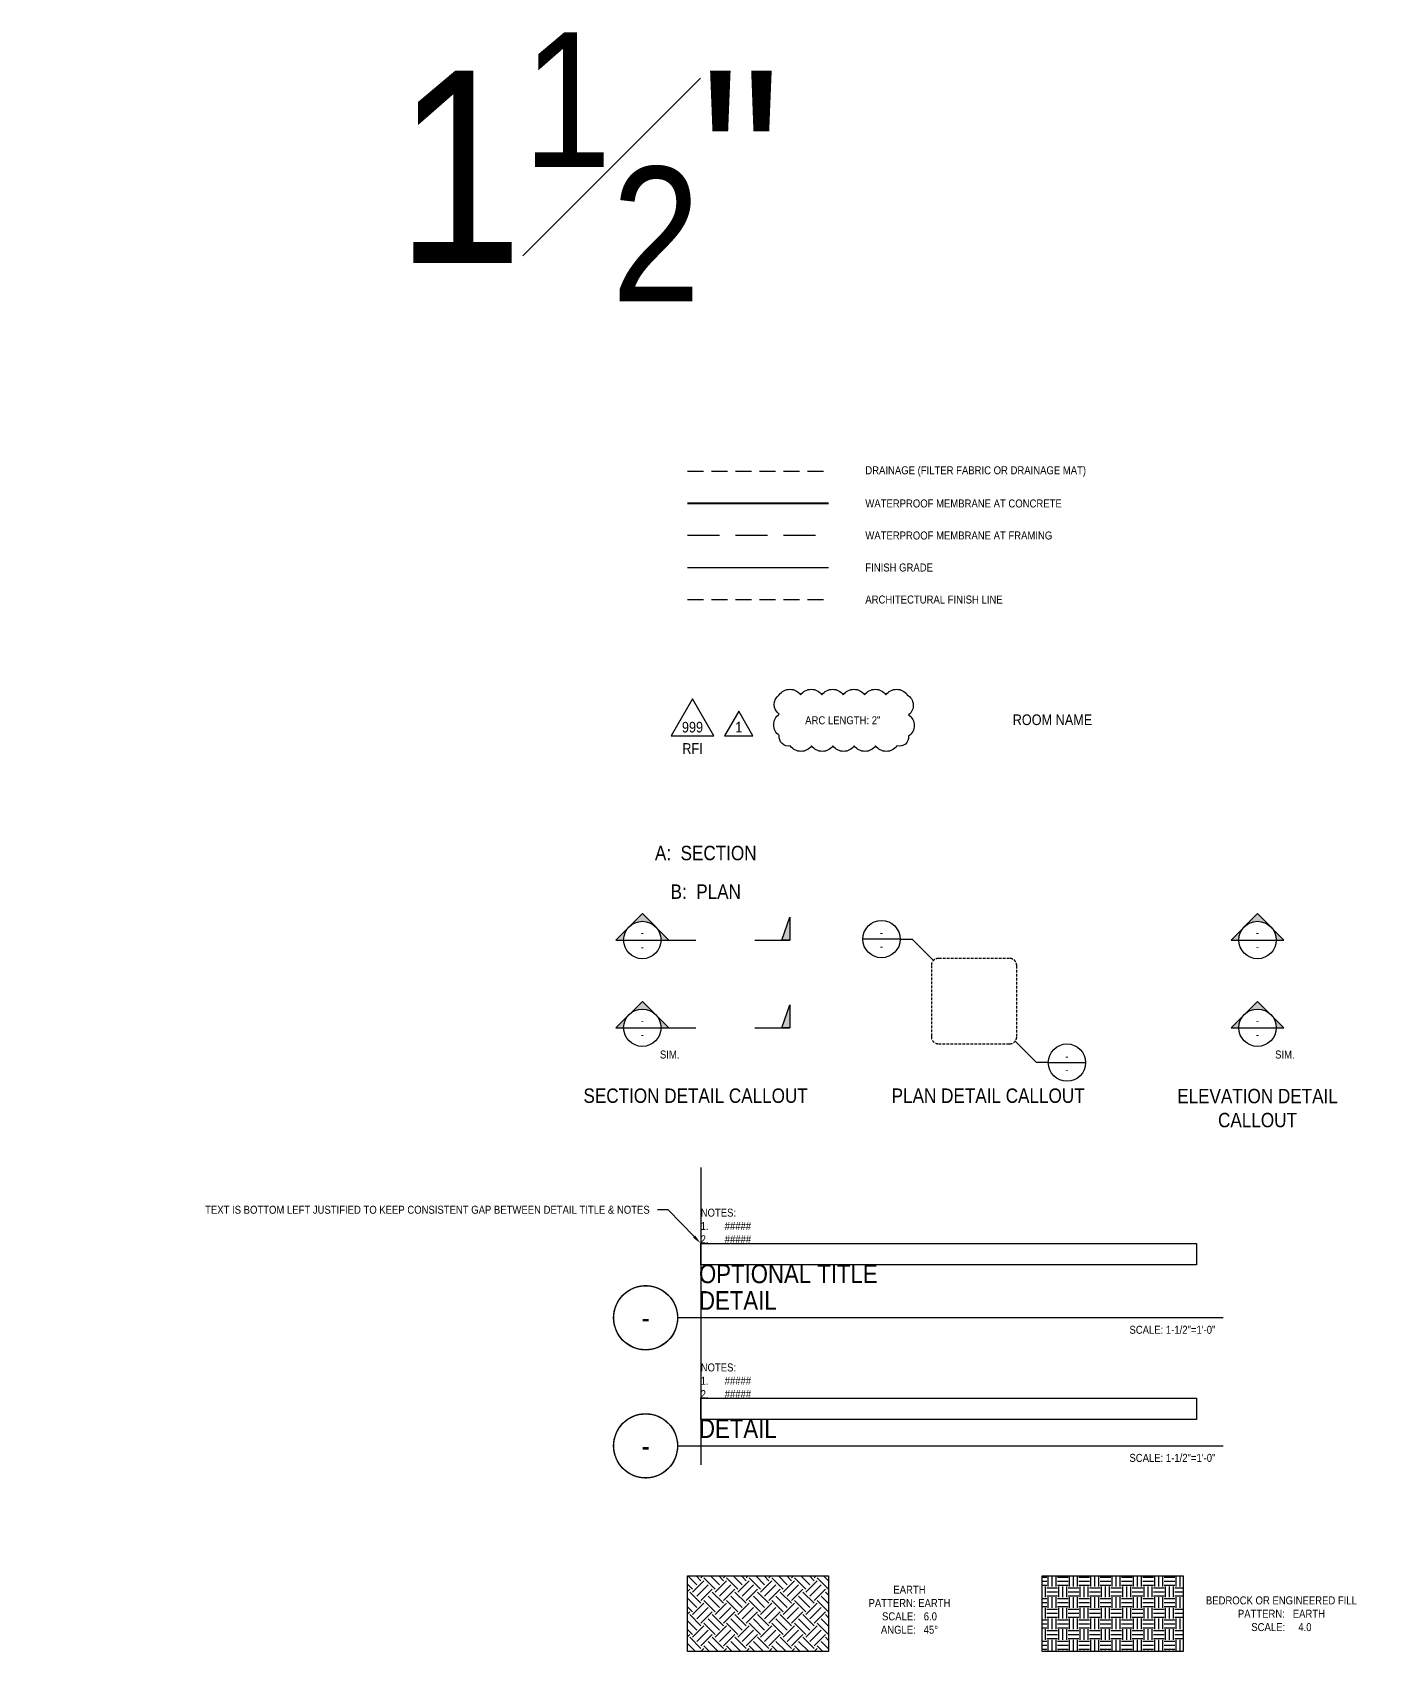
# Model space of a CAD drawing. Header units: inches. Extents: x -2661 to 42767, y -1222 to 9099.
# Drawn here: x 26964.5 to 27090.5, y 1596.7 to 1748.4 of the extents above; entities that cross this region are included whole.
import ezdxf
from ezdxf import colors
from ezdxf.entities.mleader import LeaderData, LeaderLine
from ezdxf.enums import TextEntityAlignment as Align
from ezdxf.math import Vec2, Vec3

# ---------------------------------------------------------------- set-up
doc = ezdxf.new("R2010")
doc.units = ezdxf.units.IN
doc.header["$LTSCALE"] = 12
doc.header["$MEASUREMENT"] = 0
for name, pattern in [('HIDDEN', [0.375, 0.25, -0.125]), ('HIDDEN2', [0.1875, 0.125, -0.0625]), ('PHANTOM2', [1.25, 0.625, -0.125, 0.125, -0.125, 0.125, -0.125])]:
    doc.linetypes.add(name, pattern=pattern)
doc.layers.get('0').update_dxf_attribs({"linetype": 'CONTINUOUS'})
doc.layers.add('DESIGNER COMMENTS', color=221, linetype='CONTINUOUS', plot=False)
doc.layers.add('S-ANNO-GRID-NONPLOT', color=251, linetype='CONTINUOUS', plot=False)
doc.layers.add('S-ANNO-NONPLOT', color=253, linetype='CONTINUOUS', plot=False, transparency=0.5)
for name, color, linetype in [('S-ANNO-NOTE', 4, 'CONTINUOUS'), ('S-ANNO-NOTE-EXIST', 251, 'CONTINUOUS'), ('S-ANNO-SYMB', 4, 'CONTINUOUS'), ('S-ARCH-FINISHES', 1, 'HIDDEN2'), ('S-DETL-SYMB', 4, 'CONTINUOUS'), ('S-GRADE', 3, 'CONTINUOUS'), ('S-MEMBRANE', 6, 'HIDDEN'), ('S-REV-1', 2, 'CONTINUOUS'), ('S-REV-DELTA', 2, 'CONTINUOUS'), ('S-ROOM-NAME', 251, 'CONTINUOUS')]:
    doc.layers.add(name, color=color, linetype=linetype)
doc.layers.add('S-HATCH-SOIL', color=7, linetype='CONTINUOUS', true_color=0x8f8f8f, transparency=0.8)
doc.styles.add('Arial', font='arial.ttf', dxfattribs={"width": 0.85})

# ---------------------------------------------------------------- blocks, each defined once
blk = doc.blocks.new('_Integral')
at = {"color": 0, "linetype": 'ByBlock', "lineweight": -2}
for centre, start, end in [((0.44, -0.09), 102, 168), ((-0.44, 0.09), 282, 348)]:
    blk.add_arc(centre, 0.454, start, end, dxfattribs=at)
blk = doc.blocks.new('_DotBlank')
at = {"color": 0, "lineweight": -2}
blk.add_line((-0.5, 0), (-1, 0), dxfattribs=at)
blk.add_circle((0, 0), 0.5, dxfattribs=at)
blk = doc.blocks.new('_ClosedBlank')
at = {"color": 0, "linetype": 'ByBlock', "lineweight": -2}
for p, q in [((-1, 0.17), (0, 0)), ((-1, 0.17), (-1, -0.17)), ((0, 0), (-1, -0.17))]:
    blk.add_line(p, q, dxfattribs=at)
blk = doc.blocks.new('ARROW-LOOP')
at = {"color": 0}
blk.add_lwpolyline([(-1.81, 0), (0.54, 0, 1.317177), (-0.46, -0.28)], format="xyb", dxfattribs=at)
blk = doc.blocks.new('REV DELTA')
blk.add_lwpolyline([(2, 0), (0, 3.46), (-2, 0)], close=True)
at = {"style": 'Arial', "width": 0.85}
blk.add_attdef('1', text='', height=1.5, dxfattribs=at).set_placement((0, 1.23), align=Align.MIDDLE)
blk = doc.blocks.new('*U690')
at = {"const_width": 0.125}
for points in [[(-3, 0, -1), (3, 0, 3.732051)], [(-3, 0, 1), (3, 0, -3.732051)]]:
    blk.add_lwpolyline(points, format="xyb", dxfattribs=at)
blk.add_lwpolyline([(3, 0), (54.14, 0)], dxfattribs=at)
blk.add_circle((0, 0), 3)
at = {"style": 'Arial', "width": 0.85}
for tag, p in [('DWG_TITLE_1', (5, 4.12)), ('DWG_TITLE_2', (5, 1.62))]:
    blk.add_attdef(tag, text='', height=1.75, dxfattribs=at).set_placement(p, align=Align.MIDDLE_LEFT)
blk.add_attdef('#', text='', height=2, dxfattribs=at).set_placement((0, 0), align=Align.MIDDLE_CENTER)
blk.add_attdef('SCALE', text='', height=0.75, dxfattribs=at).set_placement((53.39, -0.75), align=Align.TOP_RIGHT)
blk = doc.blocks.new('RevDelta_CA')
blk.add_lwpolyline([(12, 0), (0, 20.79), (-12, 0)], close=True)
at = {"style": 'Arial', "width": 0.85}
for tag, p in [('NUMBER', (0, 4.92)), ('TYPE', (0, -7.08))]:
    blk.add_attdef(tag, text='', height=6, dxfattribs=at).set_placement(p, align=Align.MIDDLE_CENTER)
blk = doc.blocks.new('*U545')
at = {"layer": 'S-ANNO-SYMB', "color": 4, "linetype": 'ByBlock'}
blk.add_lwpolyline([(-24, 20), (-24, -20, 0.414214), (-20, -24), (20, -24, 0.414214), (24, -20), (24, 20, 0.414214), (20, 24), (-20, 24, 0.414214)], format="xyb", close=True, dxfattribs=at)
blk = doc.blocks.new('*U642')
at = {"layer": 'S-ANNO-SYMB', "color": 4}
blk.add_lwpolyline([(-18.72, 12), (-39.7, 12)], dxfattribs=at)
at = {"layer": 'S-ANNO-SYMB', "color": 2}
blk.add_lwpolyline([(-18.72, 12), (-12, 12), (0, 0)], dxfattribs=at)
at = {"layer": 'S-ANNO-SYMB', "color": 4}
blk.add_circle((-29.21, 12), 10.49, dxfattribs=at)
at = {"layer": 'S-ANNO-NOTE', "style": 'Arial', "width": 0.85}
blk.add_attdef('DETAILNO.', text='', height=4.5, dxfattribs=at).set_placement((-29.21, 12), align=Align.BOTTOM_CENTER)
blk.add_attdef('SHEETNO.', text='', height=4.5, dxfattribs=at).set_placement((-29.21, 8), align=Align.MIDDLE_CENTER)
blk = doc.blocks.new('*U643')
at = {"layer": 'S-ANNO-SYMB', "color": 2}
blk.add_lwpolyline([(18.72, -12), (12, -12), (0, 0)], dxfattribs=at)
at = {"layer": 'S-ANNO-SYMB', "color": 4}
blk.add_lwpolyline([(18.72, -12), (39.7, -12)], dxfattribs=at)
blk.add_circle((29.21, -12), 10.49, dxfattribs=at)
at = {"layer": 'S-ANNO-NOTE', "style": 'Arial', "width": 0.85}
blk.add_attdef('DETAILNO.', text='', height=4.5, dxfattribs=at).set_placement((29.22, -12), align=Align.BOTTOM_CENTER)
blk.add_attdef('SHEETNO.', text='', height=4.5, dxfattribs=at).set_placement((29.01, -16), align=Align.MIDDLE_CENTER)
blk = doc.blocks.new('*U1428')
h = blk.add_hatch(color=256)
edge = h.paths.add_edge_path()
edge.add_line((0.219, 0), (0.309, 0))
edge.add_line((0.309, 0), (0, 0.309))
edge.add_line((0, 0.309), (-0.309, 0))
edge.add_line((-0.309, 0), (-0.219, 0))
edge.add_arc((0, 0), 0.219, 0, 180, ccw=False)
blk.add_line((-0.219, 0), (0.219, 0))
at = {"color": 0, "linetype": 'PHANTOM2'}
for p, q in [((0.312, 0), (0.625, 0)), ((1.316, 0), (1.729, 0))]:
    blk.add_line(p, q, dxfattribs=at)
blk.add_lwpolyline([(0.219, 0), (0.309, 0), (0, 0.309), (-0.309, 0), (-0.219, 0, -1)], format="xyb", close=True)
blk.add_lwpolyline([(1.633, 0), (1.729, 0.267), (1.729, 0)], close=True)
blk.add_circle((0, 0), 0.219)
blk.add_solid([(1.729, 0.267), (1.633, 0), (1.729, 0)])
at = {"style": 'Arial', "width": 0.85, "flags": 8}
blk.add_attdef('VIEWNUMBER', text='', height=0.0938, dxfattribs=at).set_placement((0, 0.011), align=Align.BOTTOM_CENTER)
blk.add_attdef('SHEETNUMBER', text='', height=0.0938, dxfattribs=at).set_placement((0, -0.032), align=Align.TOP_CENTER)
blk.add_attdef('SIM/TYP', (0.206, -0.36), '', height=0.0938, dxfattribs=at)
blk = doc.blocks.new('*U1430')
h = blk.add_hatch(color=256)
edge = h.paths.add_edge_path()
edge.add_line((0.219, 0), (0.309, 0))
edge.add_line((0.309, 0), (0, 0.309))
edge.add_line((0, 0.309), (-0.309, 0))
edge.add_line((-0.309, 0), (-0.219, 0))
edge.add_arc((0, 0), 0.219, 0, 180, ccw=False)
blk.add_line((-0.219, 0), (0.219, 0))
at = {"color": 0, "linetype": 'PHANTOM2'}
for p, q in [((0.312, 0), (0.625, 0)), ((1.316, 0), (1.729, 0))]:
    blk.add_line(p, q, dxfattribs=at)
blk.add_lwpolyline([(0.219, 0), (0.309, 0), (0, 0.309), (-0.309, 0), (-0.219, 0, -1)], format="xyb", close=True)
blk.add_lwpolyline([(1.633, 0), (1.729, 0.267), (1.729, 0)], close=True)
blk.add_circle((0, 0), 0.219)
blk.add_solid([(1.729, 0.267), (1.633, 0), (1.729, 0)])
at = {"style": 'Arial', "width": 0.85, "flags": 8}
blk.add_attdef('VIEWNUMBER', text='', height=0.0938, dxfattribs=at).set_placement((0, 0.011), align=Align.BOTTOM_CENTER)
blk.add_attdef('SHEETNUMBER', text='', height=0.0938, dxfattribs=at).set_placement((0, -0.032), align=Align.TOP_CENTER)
blk.add_attdef('SIM/TYP', (0.206, -0.36), '', height=0.0938, dxfattribs=at)
blk = doc.blocks.new('*U1252')
h = blk.add_hatch(color=256)
edge = h.paths.add_edge_path()
edge.add_line((0.219, 0), (0.309, 0))
edge.add_line((0.309, 0), (0, 0.309))
edge.add_line((0, 0.309), (-0.309, 0))
edge.add_line((-0.309, 0), (-0.219, 0))
edge.add_arc((0, 0), 0.219, 0, 180, ccw=False)
blk.add_line((-0.219, 0), (0.219, 0))
blk.add_lwpolyline([(0.219, 0), (0.309, 0), (0, 0.309), (-0.309, 0), (-0.219, 0, -1)], format="xyb", close=True)
blk.add_circle((0, 0), 0.219)
at = {"style": 'Arial', "width": 0.85, "flags": 8}
blk.add_attdef('VIEWNUMBER', text='', height=0.0938, dxfattribs=at).set_placement((0, 0.011), align=Align.BOTTOM_CENTER)
blk.add_attdef('SHEETNUMBER', text='', height=0.0938, dxfattribs=at).set_placement((0, -0.032), align=Align.TOP_CENTER)

msp = doc.modelspace()

# ---------------------------------------------------------------- hatches: boundary and pattern name
at = {"layer": 'S-HATCH-SOIL'}
h = msp.add_hatch(dxfattribs=at)
h.set_pattern_fill('EARTH', color=256, scale=6, angle=45, style=0)
h.set_pattern_definition([(45, (24627.971, 559.8757), (1e-16, 2.12132034), [1.5, -1.5]), (45, (24627.5732, 560.2735), (1e-16, 2.12132034), [1.5, -1.5]), (45, (24627.1755, 560.6712), (1e-16, 2.12132034), [1.5, -1.5]), (135, (24627.1755, 560.9364), (-2.12132034, 5e-16), [1.5, -1.5]), (135, (24627.5732, 561.3341), (-2.12132034, 5e-16), [1.5, -1.5]), (135, (24627.971, 561.7319), (-2.12132034, 5e-16), [1.5, -1.5])])
h.paths.add_polyline_path([(27025.91738, 1603.74374), (27039.14332, 1603.74374), (27039.14332, 1596.65599), (27025.91738, 1596.65599)])
h = msp.add_hatch(dxfattribs=at)
h.set_pattern_fill('EARTH', color=256, scale=4, style=0)
h.set_pattern_definition([(0, (24643.5819, 559.8757), (1, 1), [1, -1]), (0, (24643.5819, 560.2507), (1, 1), [1, -1]), (0, (24643.5819, 560.6257), (1, 1), [1, -1]), (90, (24643.7069, 560.7507), (-1, 1), [1, -1]), (90, (24644.0819, 560.7507), (-1, 1), [1, -1]), (90, (24644.4569, 560.7507), (-1, 1), [1, -1])])
h.paths.add_polyline_path([(27059.14332, 1603.74374), (27072.36926, 1603.74374), (27072.36926, 1596.65599), (27059.14332, 1596.65599)])

# ---------------------------------------------------------------- linework, layer by layer
at = {"layer": 'DESIGNER COMMENTS'}
for p, q in [((27027.15606, 1642.01418), (27027.15606, 1626.16743)), ((27027.15606, 1630.01418), (27027.15606, 1614.16743))]:
    msp.add_line(p, q, dxfattribs=at)
for points in [[(27027.15606, 1634.90644), (27073.62879, 1634.90644), (27073.62879, 1632.90644), (27027.15606, 1632.90644)], [(27027.15606, 1620.40644), (27073.62879, 1620.40644), (27073.62879, 1618.40644), (27027.15606, 1618.40644)]]:
    msp.add_lwpolyline(points, close=True, dxfattribs=at)
at = {"layer": 'S-ANNO-NONPLOT', "linetype": 'ByBlock'}
for points in [[(27025.91738, 1603.74374), (27039.14332, 1603.74374), (27039.14332, 1596.65599), (27025.91738, 1596.65599)], [(27059.14332, 1603.74374), (27072.36926, 1603.74374), (27072.36926, 1596.65599), (27059.14332, 1596.65599)]]:
    msp.add_lwpolyline(points, close=True, dxfattribs=at)
at = {"layer": 'S-ARCH-FINISHES'}
msp.add_line((27025.91738, 1695.24215), (27039.14332, 1695.24215), dxfattribs=at)
at = {"layer": 'S-GRADE'}
msp.add_line((27025.91738, 1698.24215), (27039.14332, 1698.24215), dxfattribs=at)
at = {"layer": 'S-MEMBRANE', "color": 2, "linetype": 'HIDDEN2'}
msp.add_line((27025.91738, 1707.24215), (27039.14332, 1707.24215), dxfattribs=at)
at = {"layer": 'S-MEMBRANE'}
msp.add_line((27025.91738, 1701.24215), (27039.14332, 1701.24215), dxfattribs=at)
at = {"layer": 'S-MEMBRANE', "color": 4, "linetype": 'HIDDEN2', "const_width": 0.16667}
msp.add_lwpolyline([(27025.91738, 1704.24215), (27039.14332, 1704.24215)], dxfattribs=at)
at = {"layer": 'S-REV-1'}
msp.add_lwpolyline([(27034.51921, 1686.29722, -0.52056705), (27036.51921, 1686.29722, -0.52056705), (27038.51921, 1686.29722, -0.52056705), (27040.51921, 1686.29722, -0.52056705), (27042.51921, 1686.29722, -0.52056705), (27044.51921, 1686.29722, -0.52056705), (27046.51921, 1686.29722, -0.52056705), (27046.64487, 1684.42287, -0.52056705), (27046.64487, 1682.42287, -0.52056705), (27045.55129, 1681.51645, -0.52056705), (27043.55129, 1681.51645, -0.52056705), (27041.55129, 1681.51645, -0.52056705), (27039.55129, 1681.51645, -0.52056705), (27037.55129, 1681.51645, -0.52056705), (27035.55129, 1681.51645, -0.52056705), (27034.51921, 1682.48437, -0.52056705), (27034.51921, 1684.48437, -0.52056705)], format="xyb", close=True, dxfattribs=at)

# ---------------------------------------------------------------- block references
at = {"layer": 'S-ANNO-NOTE'}
for p, values in [((27021.99803, 1627.93373), {'#': '-', 'DWG_TITLE_1': 'OPTIONAL TITLE', 'DWG_TITLE_2': 'DETAIL', 'SCALE': 'SCALE: 1-1/2"=1\'-0"'}), ((27021.99803, 1615.93373), {'#': '-', 'DWG_TITLE_2': 'DETAIL', 'SCALE': 'SCALE: 1-1/2"=1\'-0"'})]:
    msp.add_blockref('*U690', p, dxfattribs=at).add_auto_attribs(values)
at = {"layer": 'S-DETL-SYMB', "color": 2}
ref = msp.add_blockref('*U1430', (27021.68931, 1663.32484), dxfattribs=dict(at, xscale=8, yscale=8, zscale=8))
ref.add_attrib('VIEWNUMBER', '-', dxfattribs={"layer": '0', "height": 0.75, "style": 'Arial', "width": 0.85, "flags": 8}).set_placement((27021.68931, 1663.41156), align=Align.BOTTOM_CENTER)
ref.add_attrib('SHEETNUMBER', '-', dxfattribs={"layer": '0', "height": 0.75, "style": 'Arial', "width": 0.85, "flags": 8}).set_placement((27021.68931, 1663.06517), align=Align.TOP_CENTER)
at = {"layer": 'S-DETL-SYMB', "color": 2, "xscale": 8, "yscale": 8, "zscale": 8}
msp.add_blockref('*U1252', (27079.33287, 1663.32484), dxfattribs=at).add_auto_attribs({'VIEWNUMBER': '-', 'SHEETNUMBER': '-'})
at = {"layer": 'S-DETL-SYMB', "xscale": 0.1666666666666667, "yscale": 0.1666666666666667, "zscale": 0.1666666666666667}
msp.add_blockref('*U642', (27048.96593, 1661.41156), dxfattribs=at).add_auto_attribs({'DETAILNO.': '-', 'SHEETNO.': '-'})
at = {"layer": 'S-DETL-SYMB', "linetype": 'HIDDEN2', "xscale": 0.1666666666666667, "yscale": 0.1666666666666667, "zscale": 0.1666666666666667}
msp.add_blockref('*U545', (27052.77066, 1657.60682), dxfattribs=at)
at = {"layer": 'S-DETL-SYMB', "color": 2}
ref = msp.add_blockref('*U1428', (27021.68931, 1655.10641), dxfattribs=dict(at, xscale=8, yscale=8, zscale=8))
ref.add_attrib('VIEWNUMBER', '-', dxfattribs={"layer": '0', "height": 0.75, "style": 'Arial', "width": 0.85, "flags": 8}).set_placement((27021.68931, 1655.19313), align=Align.BOTTOM_CENTER)
ref.add_attrib('SHEETNUMBER', '-', dxfattribs={"layer": '0', "height": 0.75, "style": 'Arial', "width": 0.85, "flags": 8}).set_placement((27021.68931, 1654.84674), align=Align.TOP_CENTER)
ref.add_attrib('SIM/TYP', 'SIM.', (27023.33926, 1652.22423), dxfattribs={"layer": '0', "height": 0.75, "style": 'Arial', "width": 0.85})
ref = msp.add_blockref('*U1252', (27079.33287, 1655.10641), dxfattribs=dict(at, xscale=8, yscale=8, zscale=8))
ref.add_attrib('VIEWNUMBER', '-', dxfattribs={"layer": '0', "height": 0.75, "style": 'Arial', "width": 0.85, "flags": 8}).set_placement((27079.33287, 1655.19313), align=Align.BOTTOM_CENTER)
ref.add_attrib('SHEETNUMBER', '-', dxfattribs={"layer": '0', "height": 0.75, "style": 'Arial', "width": 0.85, "flags": 8}).set_placement((27079.33287, 1654.84674), align=Align.TOP_CENTER)
ref.add_attrib('SIM/TYP', 'SIM.', (27080.98282, 1652.22423), dxfattribs={"layer": '0', "height": 0.75, "style": 'Arial', "width": 0.85})
at = {"layer": 'S-DETL-SYMB'}
ref = msp.add_blockref('*U643', (27056.61137, 1653.84103), dxfattribs=dict(at, xscale=0.1666666666666667, yscale=0.1666666666666667, zscale=0.1666666666666667))
ref.add_attrib('DETAILNO.', '-', dxfattribs={"layer": 'S-ANNO-NOTE', "height": 0.75, "style": 'Arial', "width": 0.85}).set_placement((27061.47986, 1651.84103), align=Align.BOTTOM_CENTER)
ref.add_attrib('SHEETNO.', '-', dxfattribs={"layer": 'S-ANNO-NOTE', "height": 0.75, "style": 'Arial', "width": 0.85}).set_placement((27061.47986, 1651.17506), align=Align.MIDDLE_CENTER)
at = {"layer": 'S-REV-DELTA'}
for name, p, xscale, yscale, zscale, values in [('RevDelta_CA', (27026.38849, 1682.44944), 0.1666666666666667, 0.1666666666666667, 0.1666666666666667, {'NUMBER': '999', 'TYPE': 'RFI'}), ('REV DELTA', (27030.72192, 1682.44944), 0.6666666666666666, 0.6666666666666666, 0.6666666666666666, {'1': '1'})]:
    msp.add_blockref(name, p, dxfattribs=dict(at, xscale=xscale, yscale=yscale, zscale=zscale)).add_auto_attribs(values)

# ---------------------------------------------------------------- texts
at = {"layer": 'S-ANNO-GRID-NONPLOT', "color": 191, "insert": (26998.60476, 1748.36325), "char_height": 18, "width": 59.0975878, "attachment_point": 1, "style": 'Arial'}
msp.add_mtext('\\A1;1{\\H0.7x;\\S1#2;}"', dxfattribs=at)
at = {"layer": 'S-ANNO-NOTE', "color": 191, "style": 'Arial'}
for s, insert, char_height, width, attachment_point in [('DRAINAGE (FILTER FABRIC OR DRAINAGE MAT)', (27042.58584, 1707.22267), 0.75, 28.1383254, 4), ('WATERPROOF MEMBRANE AT CONCRETE', (27042.58584, 1704.22267), 0.75, 28.1383254, 4), ('WATERPROOF MEMBRANE AT FRAMING', (27042.58584, 1701.22267), 0.75, 28.1383254, 4), ('FINISH GRADE', (27042.58584, 1698.22267), 0.75, 28.1383254, 4), ('ARCHITECTURAL FINISH LINE', (27042.58584, 1695.22267), 0.75, 28.1383254, 4), ('ELEVATION DETAIL CALLOUT', (27079.33287, 1645.76313), 1.35, 15.3667326, 8)]:
    msp.add_mtext(s, dxfattribs=dict(at, insert=insert, char_height=char_height, width=width, attachment_point=attachment_point))
at = {"layer": 'S-ANNO-NOTE', "char_height": 0.75, "style": 'Arial'}
for s, insert, width, attachment_point in [('ARC LENGTH: 2"', (27040.47313, 1683.90683), 19.6151165, 5), ('NOTES:\\P\\pxi-3,l3,t3;1.^I#####\\P2.^I#####', (27027.15606, 1634.90644), 45.9596262, 7), ('NOTES:\\P\\pxi-3,l3,t3;1.^I#####\\P2.^I#####', (27027.15606, 1620.40644), 45.9596262, 7), ('EARTH\\PPATTERN: EARTH\\PSCALE:   6.0\\PANGLE:   45%%D', (27046.72177, 1600.57781), 19.6151165, 5), ('\\pxqc;BEDROCK OR ENGINEERED FILL\\PPATTERN:   EARTH \\PSCALE:     4.0', (27081.5728, 1600.19987), 19.6151165, 5)]:
    msp.add_mtext(s, dxfattribs=dict(at, insert=insert, width=width, attachment_point=attachment_point))
at = {"layer": 'S-ANNO-NOTE', "color": 6, "char_height": 1.35, "width": 20.7200435, "attachment_point": 8, "style": 'Arial'}
for s, insert in [('A:  SECTION', (27027.63193, 1670.78237)), ('B:  PLAN', (27027.63193, 1667.18465))]:
    msp.add_mtext(s, dxfattribs=dict(at, insert=insert))
at = {"layer": 'S-ANNO-NOTE', "color": 191, "char_height": 1.35, "attachment_point": 8, "style": 'Arial'}
for s, insert in [('SECTION DETAIL CALLOUT', (27026.68173, 1648.04869)), ('PLAN DETAIL CALLOUT', (27054.09191, 1648.04869))]:
    msp.add_mtext(s, dxfattribs=dict(at, insert=insert))
at = {"layer": 'S-ROOM-NAME', "insert": (27060.1219, 1683.95719), "char_height": 1, "width": 7.4546044, "attachment_point": 5, "style": 'Arial'}
msp.add_mtext('ROOM NAME', dxfattribs=at)

# ---------------------------------------------------------------- leaders
at = {"layer": 'S-ANNO-NOTE'}
ml = msp.add_multileader_mtext('Standard', dxfattribs=at)
ml.set_content('TEXT', color=4, style='Arial')
ml.set_leader_properties(color=2)
ml.set_arrow_properties(name='INTEGRAL')
ml.build(insert=Vec2(0, 0))
ml.multileader.update_dxf_attribs({"dogleg_length": 0.36, "arrow_head_size": 0.875, "scale": 8})
ctx = ml.context
ctx.base_point, ctx.scale, ctx.char_height, ctx.arrow_head_size, ctx.landing_gap_size, ctx.plane_origin = Vec3(27154.24453, 1662.33925), 8, 0.75, 0.875, 0.72, Vec3(27203.86155, 1960.67407)
ctx.text_align_type = 2
notes = []
notes.append((ctx, [(0, (1, 1, 0), (27158.92187, 1662.33925), (-1, 0), 1, [(0, [(27167.59853, 1670.82453)], 0, [])])]))
ctx.mtext.insert, ctx.mtext.width, ctx.mtext.alignment, ctx.mtext.flow_direction = Vec3(27157.20187, 1662.71425), 16, 3, 5
ml = msp.add_multileader_mtext('Standard', dxfattribs=at)
ml.set_content('\\A1;{\\C4;MAKE SURE THIS ARROW SIZE IS \\H0.7x;\\S5#32;\\H1.4286x;" ONLY FOR 4x, 8x AND 12x SCALE FACTORS}', color=4, style='Arial')
ml.set_leader_properties(color=2)
ml.set_arrow_properties(name='DOTBLANK')
ml.build(insert=Vec2(0, 0))
ml.multileader.update_dxf_attribs({"dogleg_length": 0.36, "arrow_head_size": 1.25, "scale": 8})
ctx = ml.context
ctx.base_point, ctx.scale, ctx.char_height, ctx.arrow_head_size, ctx.landing_gap_size, ctx.plane_origin = Vec3(27140.67573, 1654.33925), 8, 0.75, 1.25, 0.72, Vec3(27203.86155, 1952.67407)
ctx.text_align_type = 2
notes.append((ctx, [(0, (1, 1, 0), (27158.92187, 1654.33925), (-1, 0), 1, [(0, [(27167.40715, 1662.82453)], 0, [])])]))
ctx.mtext.insert, ctx.mtext.width, ctx.mtext.defined_height, ctx.mtext.alignment, ctx.mtext.flow_direction = Vec3(27157.20187, 1654.72064), 16, 2.51618, 3, 5
ml = msp.add_multileader_mtext('Standard', dxfattribs=at)
ml.set_content('\\A1;{\\C4;(\\H0.7x;\\S7#64;\\H1.4286x;"x12) = ARROW SIZE 1\\H0.7x;\\S5#16;\\H1.4286x;"\\P(\\H0.7x;\\S3#32;\\H1.4286x;"x12) = TEXT HEIGHT 1\\H0.7x;\\S1#8;\\H1.4286x;"}', color=4, style='Arial')
ml.set_leader_properties(color=2)
ml.build(insert=Vec2(0, 0))
ml.multileader.update_dxf_attribs({"dogleg_length": 0.36, "arrow_head_size": 0.875, "scale": 8})
ctx = ml.context
ctx.base_point, ctx.scale, ctx.char_height, ctx.arrow_head_size, ctx.landing_gap_size, ctx.plane_origin = Vec3(27144.28658, 1646.33925), 8, 0.75, 0.875, 0.72, Vec3(27203.86155, 1944.67407)
ctx.text_align_type = 2
notes.append((ctx, [(0, (1, 1, 0), (27158.92187, 1646.33925), (-1, 0), 1, [(0, [(27167.26445, 1654.68183)], 0, [])])]))
ctx.mtext.insert, ctx.mtext.width, ctx.mtext.alignment, ctx.mtext.flow_direction = Vec3(27157.20187, 1646.8245), 16, 3, 5
ml = msp.add_multileader_mtext('Standard', dxfattribs=at)
ml.set_content('TEXT', color=4, style='Arial')
ml.set_leader_properties(color=2)
ml.set_arrow_properties(name='ARROW-LOOP')
ml.build(insert=Vec2(0, 0))
ml.multileader.update_dxf_attribs({"dogleg_length": 0.36, "arrow_head_size": 0.875, "scale": 8})
ctx = ml.context
ctx.base_point, ctx.scale, ctx.char_height, ctx.arrow_head_size, ctx.landing_gap_size, ctx.plane_origin = Vec3(27154.24453, 1638.33925), 8, 0.75, 0.875, 0.72, Vec3(27203.86155, 1936.67407)
ctx.text_align_type = 2
notes.append((ctx, [(0, (1, 1, 0), (27158.92187, 1638.33925), (-1, 0), 1, [(0, [(27167.26445, 1646.68183)], 0, [])])]))
ctx.mtext.insert, ctx.mtext.width, ctx.mtext.alignment, ctx.mtext.flow_direction = Vec3(27157.20187, 1638.71425), 16, 3, 5
ml = msp.add_multileader_mtext('Standard', dxfattribs=at)
ml.set_content('\\A1;{\\C256;TEXT IS BOTTOM LEFT JUSTIFIED TO KEEP CONSISTENT GAP BETWEEN DETAIL TITLE & NOTES}', color=4, style='Arial')
ml.set_leader_properties(color=2)
ml.build(insert=Vec2(0, 0))
ml.multileader.update_dxf_attribs({"dogleg_length": 0.36, "arrow_head_size": 0.875, "scale": 8})
ctx = ml.context
ctx.base_point, ctx.scale, ctx.char_height, ctx.arrow_head_size, ctx.landing_gap_size, ctx.plane_origin = Vec3(27007.13266, 1638.04664), 8, 0.75, 0.875, 0.72, Vec3(27058.31137, 1913.5009)
ctx.text_align_type = 2
notes.append((ctx, [(0, (1, 1, 0), (27024.10079, 1638.04664), (-1, 0), 1, [(0, [(27027.15606, 1634.90644)], 0, [])])]))
ctx.mtext.insert, ctx.mtext.width, ctx.mtext.defined_height, ctx.mtext.alignment, ctx.mtext.flow_direction = Vec3(27022.38079, 1638.43033), 14.5591115, 4.2236, 3, 5
ml = msp.add_multileader_mtext('Standard', dxfattribs=at)
ml.set_content('TEXT', color=4, style='Arial')
ml.set_leader_properties(color=2)
ml.build(insert=Vec2(0, 0))
ml.multileader.update_dxf_attribs({"dogleg_length": 21.88349, "arrow_head_size": 0.875, "scale": 8})
ctx = ml.context
ctx.base_point, ctx.scale, ctx.char_height, ctx.arrow_head_size, ctx.landing_gap_size, ctx.plane_origin = Vec3(27154.24453, 1630.33925), 8, 0.75, 0.875, 0.72, Vec3(27214.67017, 2070.4003)
ctx.text_align_type = 2
notes.append((ctx, [(0, (1, 1, 0), (27158.92187, 1630.33925), (-1, 0), 1, [(0, [(27167.26445, 1630.33925), (27163.09316, 1634.51054)], 0, [])])]))
ctx.mtext.insert, ctx.mtext.width, ctx.mtext.alignment, ctx.mtext.flow_direction = Vec3(27157.20187, 1630.71425), 16, 3, 5
ml = msp.add_multileader_mtext('Standard', dxfattribs=at)
ml.set_content('TEXT', color=4, style='Arial')
ml.set_leader_properties(color=2)
ml.build(insert=Vec2(0, 0))
ml.multileader.update_dxf_attribs({"dogleg_length": 0.36, "arrow_head_size": 0.875, "scale": 8})
ctx = ml.context
ctx.base_point, ctx.scale, ctx.char_height, ctx.arrow_head_size, ctx.landing_gap_size, ctx.plane_origin = Vec3(27154.24453, 1618.33925), 8, 0.75, 0.875, 0.72, Vec3(27203.86155, 1916.67407)
ctx.text_align_type = 2
notes.append((ctx, [(0, (1, 1, 0), (27158.92187, 1618.33925), (-1, 0), 1, [(1, [(27167.26445, 1626.68183), (27167.26445, 1609.99666)], 0, [])])]))
ctx.mtext.insert, ctx.mtext.width, ctx.mtext.alignment, ctx.mtext.flow_direction = Vec3(27157.20187, 1618.71425), 16, 3, 5
at = {"layer": 'S-ANNO-NOTE-EXIST'}
ml = msp.add_multileader_mtext('Standard', dxfattribs=at)
ml.set_content('{\\C256;TEXT}', color=4, style='Arial')
ml.set_leader_properties(color=256)
ml.set_arrow_properties(name='INTEGRAL')
ml.build(insert=Vec2(0, 0))
ml.multileader.update_dxf_attribs({"dogleg_length": 0.36, "arrow_head_size": 0.875, "scale": 8})
ctx = ml.context
ctx.base_point, ctx.scale, ctx.char_height, ctx.arrow_head_size, ctx.landing_gap_size, ctx.plane_origin = Vec3(27104.93222, 1660.84921), 8, 0.75, 0.875, 0.72, Vec3(27153.17365, 1959.18403)
ctx.text_align_type = 2
notes.append((ctx, [(0, (1, 1, 0), (27109.60956, 1660.84921), (-1, 0), 1, [(0, [(27115.12372, 1666.50607)], 0, [])])]))
ctx.mtext.insert, ctx.mtext.width, ctx.mtext.alignment, ctx.mtext.flow_direction = Vec3(27107.88956, 1661.22421), 16, 3, 5
ml = msp.add_multileader_mtext('Standard', dxfattribs=at)
ml.set_content('{\\C256;TEXT}', color=4, style='Arial')
ml.set_leader_properties(color=256)
ml.set_arrow_properties(name='DOTBLANK')
ml.build(insert=Vec2(0, 0))
ml.multileader.update_dxf_attribs({"dogleg_length": 0.36, "arrow_head_size": 1.25, "scale": 8})
ctx = ml.context
ctx.base_point, ctx.scale, ctx.char_height, ctx.arrow_head_size, ctx.landing_gap_size, ctx.plane_origin = Vec3(27104.93222, 1652.84921), 8, 0.75, 1.25, 0.72, Vec3(27153.17365, 1951.18403)
ctx.text_align_type = 2
notes.append((ctx, [(0, (1, 1, 0), (27109.60956, 1652.84921), (-1, 0), 1, [(0, [(27115.12372, 1658.50607)], 0, [])])]))
ctx.mtext.insert, ctx.mtext.width, ctx.mtext.alignment, ctx.mtext.flow_direction = Vec3(27107.88956, 1653.22421), 16, 3, 5
ml = msp.add_multileader_mtext('Standard', dxfattribs=at)
ml.set_content('{\\C256;TEXT}', color=4, style='Arial')
ml.set_leader_properties(color=256)
ml.set_arrow_properties(name='CLOSEDBLANK')
ml.build(insert=Vec2(0, 0))
ml.multileader.update_dxf_attribs({"dogleg_length": 0.36, "arrow_head_size": 0.875, "scale": 8})
ctx = ml.context
ctx.base_point, ctx.scale, ctx.char_height, ctx.arrow_head_size, ctx.landing_gap_size, ctx.plane_origin = Vec3(27104.93222, 1644.84921), 8, 0.75, 0.875, 0.72, Vec3(27153.17365, 1943.18403)
ctx.text_align_type = 2
notes.append((ctx, [(0, (1, 1, 0), (27109.60956, 1644.84921), (-1, 0), 1, [(0, [(27115.12372, 1650.50607)], 0, [])])]))
ctx.mtext.insert, ctx.mtext.width, ctx.mtext.alignment, ctx.mtext.flow_direction = Vec3(27107.88956, 1645.22421), 16, 3, 5
ml = msp.add_multileader_mtext('Standard', dxfattribs=at)
ml.set_content('{\\C256;TEXT}', color=4, style='Arial')
ml.set_leader_properties(color=256)
ml.set_arrow_properties(name='ARROW-LOOP')
ml.build(insert=Vec2(0, 0))
ml.multileader.update_dxf_attribs({"dogleg_length": 0.36, "arrow_head_size": 0.875, "scale": 8})
ctx = ml.context
ctx.base_point, ctx.scale, ctx.char_height, ctx.arrow_head_size, ctx.landing_gap_size, ctx.plane_origin = Vec3(27104.93222, 1636.84921), 8, 0.75, 0.875, 0.72, Vec3(27153.17365, 1935.18403)
ctx.text_align_type = 2
notes.append((ctx, [(0, (1, 1, 0), (27109.60956, 1636.84921), (-1, 0), 1, [(0, [(27115.12372, 1642.50607)], 0, [])])]))
ctx.mtext.insert, ctx.mtext.width, ctx.mtext.alignment, ctx.mtext.flow_direction = Vec3(27107.88956, 1637.22421), 16, 3, 5
for ctx, leaders in notes:
    for number, flags, end, landing, length, lines in leaders:
        leader = LeaderData()
        leader.index, (leader.has_last_leader_line, leader.has_dogleg_vector, leader.attachment_direction) = number, flags
        leader.last_leader_point, leader.dogleg_vector, leader.dogleg_length = Vec3(end), Vec3(landing), length
        for number, points, colour, breaks in lines:
            line = LeaderLine()
            line.index, line.vertices, line.color, line.breaks = number, Vec3.list(points), colors.encode_raw_color(colour), breaks
            leader.lines.append(line)
        ctx.leaders.append(leader)

doc.saveas('drawing.dxf')
